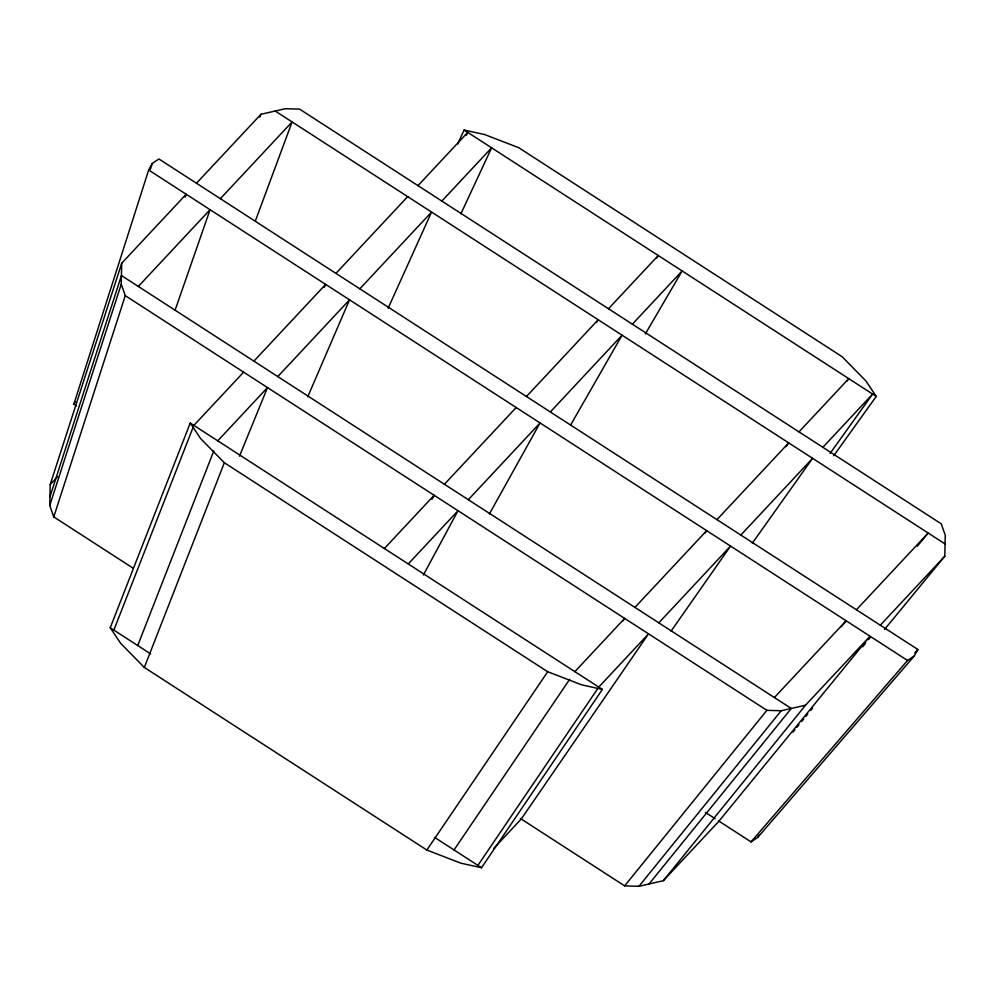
<?xml version="1.0" encoding="UTF-8"?>
<svg xmlns="http://www.w3.org/2000/svg" width="995" height="995" viewBox="0 0 995 995"><rect width="100%" height="100%" fill="white"/><g stroke="black" fill="none" stroke-linecap="round" stroke-linejoin="round"><path stroke-width="1.49" d="M133.28 568.294L53.767 516.903L49.75 505.485L50.223 484.49L121.713 263.24L186.202 194.249L185.182 197.172M49.75 505.485L121.241 284.234L121.713 263.24M884.592 629.412L944.777 556.23L945.25 535.235L941.233 523.818L299.607 109.127L285.304 108.716L260.951 114.276L196.475 183.254M76.453 405.885L73.841 404.194L148.665 169.996L152.235 163.478L158.939 158.989L917.838 649.474L914.268 655.991L757.767 837.392L751.051 841.882L718.427 820.788M150.344 169.374L152.235 163.478M49.949 496.791L121.44 275.528L791.274 708.452L649.038 883.983M53.767 516.903L125.27 295.652L121.241 284.234M175.008 310.415L210.069 209.684L138.33 286.448M259.869 117.186L260.951 114.276M255.392 220.865L292.107 121.925L220.355 198.689M110.234 627.758L190.244 423.049L602.385 689.423L481.53 867.727L460.822 863.175L426.855 850.041L144.337 667.446L120.644 643.317L110.234 627.758L150.618 653.864M113.853 630.096L193.291 426.83M137.733 645.531L213.801 450.922M144.337 667.446L224.348 462.737L200.654 438.608L190.244 423.049M239.472 456.207L267.506 387.577L217.743 440.822M324.432 287.244L325.663 284.383L253.912 361.148M307.753 396.781L349.543 299.818L277.792 376.583M388.162 308.189L431.569 212.059L359.817 288.824M457.576 144.088L464.118 130.046L484.814 134.599L518.781 147.733L842.156 356.732L865.837 380.861L876.259 396.408L833.673 455.772M466.431 135.196L467.737 132.385L417.975 185.63M460.896 213.813L491.617 147.82L441.855 201.065M431.929 499.378L434.143 495.274L384.368 548.519M423.372 575.01L458.023 510.709L408.248 563.954M73.841 404.194L75.272 401.582M757.767 837.392L759.185 834.78M489.403 513.942L540.049 422.95L468.297 499.714M596.664 322.442L598.194 319.756L526.454 396.52M570.608 425.027L622.074 335.191L550.334 411.955M656.675 258.202L658.242 255.516L608.48 308.761M645.295 334.022L682.122 270.951L632.36 324.196M426.855 850.041L547.71 671.737L581.677 684.858L602.385 689.423M454.031 849.954L569.662 679.336M477.911 865.389L597.895 688.366M622.895 620.955L624.649 618.405L574.874 671.65M704.895 533.183L706.674 530.646L634.934 607.398M670.966 631.29L730.554 546.081L658.814 622.833M786.013 446.68L788.712 442.887L716.96 519.639M752.295 543.22L812.592 458.322L740.84 535.074M846.944 381.172L848.76 378.635L798.985 431.88M830.054 453.434L872.64 394.07L822.865 447.315M624.649 885.873L766.884 710.33L781.187 710.753L805.54 705.194L870.016 636.215L718.987 821.149L663.304 880.724L638.952 886.284L624.649 885.873L520.373 818.475M638.952 886.284L781.187 710.753M663.304 880.724L805.54 705.194M841.235 626.788L846.136 620.78L774.396 697.532M793.015 732.096L794.98 729.696M796.933 727.295L798.898 724.882M801.846 721.288L803.798 718.887M805.763 716.487L807.729 714.074M810.664 710.48L812.629 708.079M862.653 646.825L865.588 643.23M868.535 639.623L870.488 637.223M917.315 546.218L928.173 533.021L856.421 609.773M751.051 841.882L907.552 660.469L914.268 655.991M914.803 652.981L917.838 649.474M50.223 484.49L57.573 476.617M193.863 425.387L243.626 372.142M335.937 273.389L407.689 196.624M444.417 484.279L516.169 407.515M598.754 687.085L648.529 633.84L521.231 819.034L493.756 848.424M880.301 625.208L944.777 556.23M464.118 130.046L876.259 396.408M275.217 111.017L945.051 543.929M148.665 169.996L907.552 660.469M125.27 295.652L766.884 710.33M224.348 462.737L547.71 671.737M705.38 812.355L715.218 818.711M434.628 837.417L481.53 867.727"/></g></svg>
